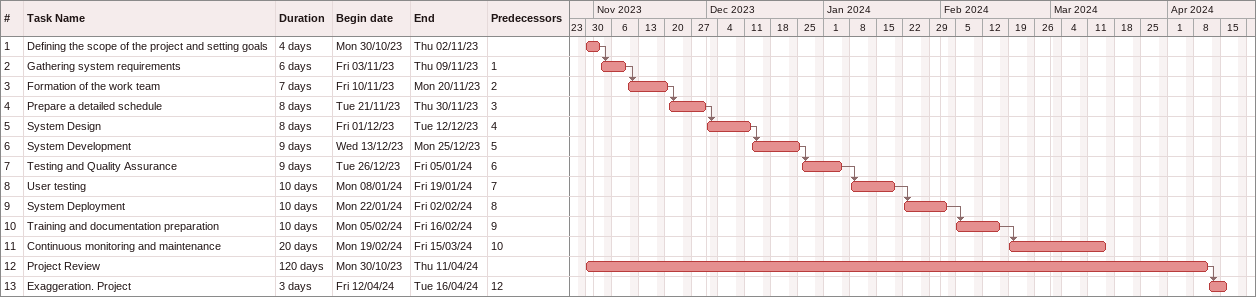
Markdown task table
| ID | Task | Duration | Start | Finish | Predecessors |
|---|---|---|---|---|---|
| 1 | Defining the scope of the project and setting goals | 4d | 2023-10-30 | 2023-11-02 |  |
| 2 | Gathering system requirements | 6d | 2023-11-03 | 2023-11-09 | 1 |
| 3 | Formation of the work team | 7d | 2023-11-10 | 2023-11-20 | 2 |
| 4 | Prepare a detailed schedule | 8d | 2023-11-21 | 2023-11-30 | 3 |
| 5 | System Design | 8d | 2023-12-01 | 2023-12-12 | 4 |
| 6 | System Development | 9d | 2023-12-13 | 2023-12-25 | 5 |
| 7 | Testing and Quality Assurance | 9d | 2023-12-26 | 2024-01-05 | 6 |
| 8 | User testing | 10d | 2024-01-08 | 2024-01-19 | 7 |
| 9 | System Deployment | 10d | 2024-01-22 | 2024-02-02 | 8 |
| 10 | Training and documentation preparation | 10d | 2024-02-05 | 2024-02-16 | 9 |
| 11 | Continuous monitoring and maintenance | 20d | 2024-02-19 | 2024-03-15 | 10 |
| 12 | Project Review | 120d | 2023-10-30 | 2024-04-11 |  |
| 13 | Exaggeration. Project | 3d | 2024-04-12 | 2024-04-16 | 12 |
